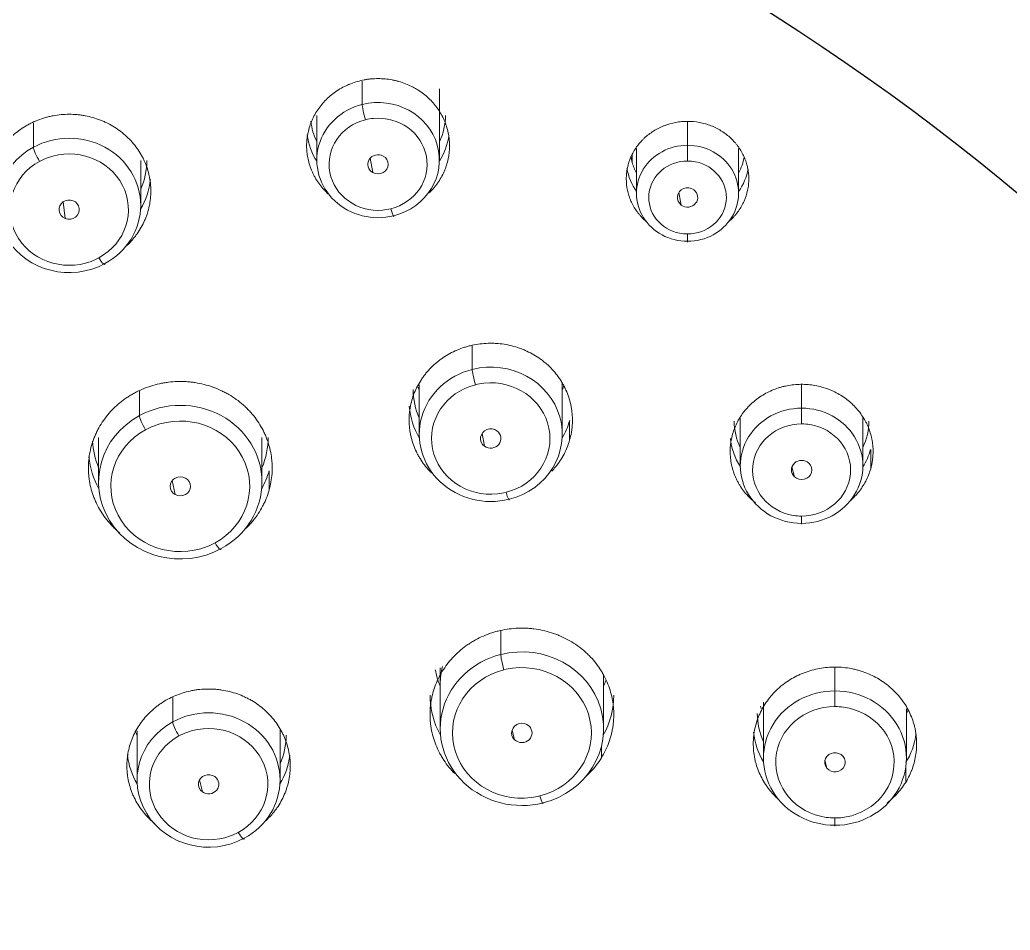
# Model space of a CAD drawing. Extents: x 3349 to 5808, y -3 to 827.
# Drawn here: x 3880.8 to 3900.2, y 546.39 to 564.21 of the extents above; entities that cross this region are included whole.
import ezdxf

# ---------------------------------------------------------------- set-up
doc = ezdxf.new("R2010")
doc.units = 0
doc.header["$LTSCALE"] = 4
doc.header["$MEASUREMENT"] = 0
doc.layers.get('0').update_dxf_attribs({"linetype": 'CONTINUOUS'})
doc.layers.add('1', color=7, linetype='CONTINUOUS')

msp = doc.modelspace()

# ---------------------------------------------------------------- linework, layer by layer
at = {"color": 7, "ltscale": 0.5}
msp.add_ellipse((3868.108, 529.628), major_axis=(-47.422, 0), ratio=0.896694, start_param=1.587359, end_param=7.826525, dxfattribs=at)
at = {"layer": '1', "color": 7, "linetype": 'Continuous', "lineweight": 13}
for p, q in [((3887.512, 562.552), (3887.512, 563.009)), ((3881.072, 561.716), (3881.072, 562.189)), ((3893.883, 562.207), (3893.883, 561.753)), ((3893.883, 561.445), (3893.883, 561.753)), ((3887.67, 561.503), (3887.722, 561.217)), ((3892.798, 561.416), (3892.798, 561.574)), ((3893.713, 560.831), (3893.761, 560.581)), ((3881.654, 560.646), (3881.695, 560.32)), ((3893.883, 559.859), (3893.883, 560.017)), ((3889.667, 557.366), (3889.667, 557.825)), ((3883.148, 556.461), (3883.148, 556.937)), ((3896.117, 557.066), (3896.117, 556.607)), ((3896.117, 556.299), (3896.117, 556.607)), ((3891.574, 556.362), (3891.574, 555.985)), ((3889.859, 556.112), (3889.907, 555.863)), ((3897.47, 555.795), (3897.47, 555.418)), ((3885.686, 555.378), (3885.686, 555)), ((3895.928, 555.458), (3895.975, 555.264)), ((3883.79, 555.193), (3883.847, 554.914)), ((3896.117, 554.337), (3896.117, 554.495)), ((3890.225, 551.785), (3890.225, 552.248)), ((3896.77, 551.531), (3896.77, 551.073)), ((3883.802, 550.468), (3883.802, 550.943)), ((3896.77, 550.766), (3896.77, 551.073)), ((3890.446, 550.303), (3890.497, 550.117)), ((3892.198, 549.994), (3892.198, 549.764)), ((3896.575, 549.716), (3896.611, 549.561)), ((3898.156, 549.283), (3898.156, 549.57)), ((3884.323, 549.331), (3884.38, 549.097)), ((3896.77, 548.428), (3896.77, 548.586))]:
    msp.add_line(p, q, dxfattribs=at)
at = {"layer": '1', "color": 7, "linetype": 'Continuous', "lineweight": 18}
for p, q in [((3889.022, 562.338), (3889.022, 562.855)), ((3886.622, 562.338), (3886.622, 561.463)), ((3889.022, 561.463), (3889.022, 562.338)), ((3892.883, 561.689), (3892.883, 560.813)), ((3894.883, 560.813), (3894.883, 561.689)), ((3883.172, 560.576), (3883.172, 561.452)), ((3888.629, 557.061), (3888.629, 556.095)), ((3891.429, 556.095), (3891.429, 557.093)), ((3894.917, 556.411), (3894.917, 555.479)), ((3897.317, 555.479), (3897.317, 556.429)), ((3882.348, 556.035), (3882.348, 555.159)), ((3885.548, 555.159), (3885.548, 556.035)), ((3889.039, 551.522), (3889.039, 551.208)), ((3892.239, 551.208), (3892.239, 551.374)), ((3889.039, 551.208), (3889.039, 550.333)), ((3892.239, 550.333), (3892.239, 551.208)), ((3895.37, 550.85), (3895.37, 549.758)), ((3898.17, 549.758), (3898.17, 550.723)), ((3883.102, 550.292), (3883.102, 549.329)), ((3885.902, 549.329), (3885.902, 550.302))]:
    msp.add_line(p, q, dxfattribs=at)
for centre, major_axis, ratio, start_param, end_param in [((3887.822, 561.463), (-1.2, 0), 0.939693, 1.832596, 4.974188), ((3887.822, 561.463), (-1.2, 0), 0.939693, 4.974188, 8.115781), ((3887.822, 562.885), (-1.32, 0), 0.939693, 2.711898, 2.734429), ((3887.822, 562.338), (1.32, 0), 0.939693, 3.232372, 3.571271), ((3887.822, 562.338), (1.32, 0), 0.939693, 5.853491, 6.283202), ((3881.772, 560.576), (-1.4, 0), 0.939693, 2.094395, 5.235988), ((3887.822, 562.119), (-1.4, 0), 0.939693, 0.123553, 0.541409), ((3887.822, 562.119), (-1.4, 0), 0.939693, 2.600183, 3.007437), ((3881.772, 560.576), (-1.4, 0), 0.939693, 5.235988, 8.37758), ((3887.822, 561.38), (0.2, 0), 0.939854, 1.044623, 4.186215), ((3893.883, 560.813), (-1, 0), 0.939693, 4.712389, 7.853982), ((3893.883, 560.813), (-1, 0), 0.939693, 1.570796, 4.712389), ((3881.772, 561.452), (1.52, 0), 0.939693, 5.883189, 6.283202), ((3887.822, 561.38), (0.2, 0), 0.939854, 4.186215, 7.327808), ((3893.883, 561.689), (1.123, 0), 0.939693, 3.289706, 3.403392), ((3893.883, 561.689), (1.123, 0), 0.939693, 3.403392, 3.614369), ((3893.883, 561.689), (1.123, 0), 0.939693, 5.810392, 6.127889), ((3893.883, 561.47), (-1.2, 0), 0.939693, 0.152932, 0.585686), ((3893.883, 561.47), (-1.2, 0), 0.939693, 2.555907, 2.985077), ((3881.772, 561.233), (-1.6, 0), 0.939693, 2.633293, 3.043074), ((3893.883, 560.731), (0.2, 0.001), 0.939838, 0.911368, 4.052961), ((3893.883, 560.731), (0.2, 0.001), 0.939838, 4.052961, 7.194553), ((3881.772, 560.494), (0.2, 0), 0.939794, 1.177057, 4.31865), ((3881.772, 560.494), (0.2, 0), 0.939794, 4.31865, 7.460243), ((3890.029, 556.095), (-1.4, 0), 0.939693, 4.974188, 8.115781), ((3890.029, 556.095), (-1.4, 0), 0.939693, 1.832596, 4.974188), ((3890.029, 556.97), (1.52, 0), 0.939693, 3.141593, 3.541606), ((3890.029, 557.518), (-1.52, 0), 0.939693, 0.357454, 0.400013), ((3890.029, 557.518), (-1.52, 0), 0.939693, 2.741579, 2.808092), ((3883.948, 555.159), (-1.6, 0), 0.939693, 2.094395, 5.235988), ((3890.029, 556.752), (-1.6, 0), 0.939693, 0.071762, 0.50832), ((3896.117, 555.479), (-1.2, 0), 0.939693, 4.712389, 7.853982), ((3896.117, 555.479), (-1.2, 0), 0.939693, 1.570796, 4.712389), ((3883.948, 555.159), (-1.6, 0), 0.939693, 5.235988, 8.37758), ((3890.029, 556.752), (-1.6, 0), 0.939693, 2.633293, 2.879793), ((3896.117, 556.355), (1.32, 0), 0.939693, 3.141592, 3.571254), ((3896.117, 556.355), (1.32, 0), 0.939693, 5.853524, 6.283185), ((3890.029, 556.013), (0.2, 0), 0.93973, 0.91494, 4.056533), ((3890.029, 556.013), (0.2, 0), 0.93973, 4.056533, 7.198125), ((3883.948, 556.035), (1.72, 0), 0.939693, 3.18587, 3.517308), ((3883.948, 556.035), (1.72, 0), 0.939693, 5.907422, 6.283136), ((3896.117, 556.136), (-1.4, 0), 0.939693, 0.092092, 0.541422), ((3896.117, 556.136), (-1.4, 0), 0.939693, 2.600179, 2.879793), ((3883.948, 555.816), (-1.8, 0), 0.939693, 0.097189, 0.482979), ((3896.117, 555.397), (0.2, 0.001), 0.939692, 0.782459, 3.924051), ((3883.948, 555.816), (-1.8, 0), 0.939693, 2.658614, 2.879793), ((3896.117, 555.397), (0.2, 0.001), 0.939692, 3.924051, 7.065645), ((3883.948, 555.077), (0.2, 0), 0.939765, 1.045959, 4.187552), ((3883.948, 555.077), (0.2, 0), 0.939765, 4.187552, 7.329145), ((3890.639, 550.333), (-1.6, 0), 0.939693, 1.832596, 4.974188), ((3890.639, 550.333), (-1.6, 0), 0.939693, 4.974188, 8.115781), ((3890.639, 551.756), (-1.72, 0), 0.939693, 0.167715, 0.375748), ((3890.639, 551.756), (-1.72, 0), 0.939693, 2.765812, 2.838756), ((3890.639, 550.989), (-1.8, 0), 0.939693, 0, 0.482987), ((3890.639, 550.989), (-1.8, 0), 0.939693, 2.658638, 3.141625), ((3896.77, 549.758), (-1.4, 0), 0.939693, 4.712389, 7.853982), ((3896.77, 549.758), (-1.4, 0), 0.939693, 1.570796, 4.712389), ((3896.77, 551.181), (-1.52, 0), 0.939693, 0.28852, 0.322341), ((3884.502, 549.329), (-1.4, 0), 0.939693, 2.094395, 5.235988), ((3896.77, 550.633), (1.52, 0), 0.939693, 3.141576, 3.54159), ((3896.77, 551.181), (-1.52, 0), 0.939693, 2.741612, 2.790307), ((3884.502, 549.329), (-1.4, 0), 0.939693, 5.235988, 8.37758), ((3890.638, 550.25), (0.2, 0), 0.939692, 0.783996, 3.925589), ((3890.638, 550.25), (0.2, 0), 0.939692, 3.925589, 7.067181), ((3884.502, 550.752), (-1.52, 0), 0.939693, 0.354853, 0.400013), ((3884.502, 550.204), (1.52, 0), 0.939693, 5.883123, 6.283136), ((3896.77, 550.414), (-1.6, 0), 0.939693, 0.099516, 0.508316), ((3896.77, 550.414), (-1.6, 0), 0.939693, 2.617994, 3.016485), ((3884.502, 549.985), (-1.6, 0), 0.939693, 0.108892, 0.508259), ((3884.502, 549.985), (-1.6, 0), 0.939693, 2.633334, 3.026482), ((3896.77, 549.676), (0.2, 0), 0.939655, 0.653142, 3.794735), ((3896.77, 549.676), (0.2, 0), 0.939655, 3.794735, 6.936328), ((3884.502, 549.246), (0.2, 0), 0.93973, 0.914937, 4.05653), ((3884.502, 549.246), (0.2, 0), 0.93973, 4.05653, 7.198122)]:
    msp.add_ellipse(centre, major_axis=major_axis, ratio=ratio, start_param=start_param, end_param=end_param, dxfattribs=at)
at = {"layer": '1', "color": 7, "linetype": 'Continuous', "lineweight": 13}
for centre, major_axis, ratio, start_param, end_param in [((3887.574, 562.334), (0.059, -0.233), 0.088521, 3.479664, 5.05046), ((3887.822, 561.381), (-0.96, 0), 0.939693, 4.974188, 7.945152), ((3887.822, 561.381), (-0.96, 0), 0.939693, 4.803559, 4.974188), ((3887.822, 561.381), (-0.96, 0), 0.939693, 1.832596, 4.803559), ((3881.192, 561.52), (0.114, -0.211), 0.17101, 3.446942, 5.017739), ((3881.772, 560.494), (-1.16, 0), 0.939693, 2.094395, 5.089734), ((3881.772, 560.494), (-1.16, 0), 0.939693, 5.235988, 8.231327), ((3881.772, 560.494), (-1.16, 0), 0.939693, 5.089734, 5.235988), ((3893.883, 560.731), (-0.76, 0), 0.939693, 4.712389, 7.649227), ((3893.883, 560.731), (-0.76, 0), 0.939693, 4.507634, 4.712389), ((3893.883, 560.731), (-0.76, 0), 0.939693, 1.570796, 4.507634), ((3887.822, 561.381), (-0.96, 0), 0.939693, 1.661967, 1.832596), ((3888.071, 560.591), (-0.059, 0.233), 0.088521, 1.908868, 3.479664), ((3893.883, 560.731), (-0.76, 0), 0.939693, 1.366042, 1.570796), ((3881.772, 560.494), (-1.16, 0), 0.939693, 1.948142, 2.094395), ((3882.352, 559.632), (-0.114, 0.211), 0.17101, 1.876146, 3.446942), ((3889.729, 557.148), (0.059, -0.233), 0.088521, 3.479664, 5.05046), ((3890.029, 556.013), (-1.16, 0), 0.939693, 1.832596, 4.827935), ((3890.029, 556.013), (-1.16, 0), 0.939693, 4.974188, 7.969528), ((3890.029, 556.013), (-1.16, 0), 0.939693, 4.827935, 4.974188), ((3883.268, 556.266), (0.114, -0.211), 0.17101, 3.446942, 5.017739), ((3883.948, 555.077), (-1.36, 0), 0.939693, 2.094395, 5.108016), ((3883.948, 555.077), (-1.36, 0), 0.939693, 5.235988, 8.249609), ((3883.948, 555.077), (-1.36, 0), 0.939693, 5.108016, 5.235988), ((3896.117, 555.397), (-0.96, 0), 0.939693, 4.712389, 7.683353), ((3896.117, 555.397), (-0.96, 0), 0.939693, 4.54176, 4.712389), ((3896.117, 555.397), (-0.96, 0), 0.939693, 1.570796, 4.54176), ((3890.029, 556.013), (-1.16, 0), 0.939693, 1.686342, 1.832596), ((3890.329, 555.042), (-0.059, 0.233), 0.088521, 1.908868, 3.479664), ((3896.117, 555.397), (-0.96, 0), 0.939693, 1.400167, 1.570796), ((3883.948, 555.077), (-1.36, 0), 0.939693, 1.966423, 2.094395), ((3884.628, 554.052), (-0.114, 0.211), 0.17101, 1.876146, 3.446942), ((3890.287, 551.567), (0.059, -0.233), 0.088521, 3.479664, 5.05046), ((3890.639, 551.208), (1.6, 0), 0.939693, 2.912191, 3.141592), ((3890.639, 550.251), (-1.36, 0), 0.939693, 4.846217, 4.974188), ((3890.639, 550.251), (-1.36, 0), 0.939693, 1.832596, 4.846217), ((3890.639, 550.251), (-1.36, 0), 0.939693, 4.974188, 7.987809), ((3896.77, 549.676), (-1.16, 0), 0.939693, 4.712389, 7.707728), ((3896.77, 549.676), (-1.16, 0), 0.939693, 4.566136, 4.712389), ((3896.77, 549.676), (-1.16, 0), 0.939693, 1.570796, 4.566136), ((3883.922, 550.273), (0.114, -0.211), 0.17101, 3.446942, 5.017739), ((3884.502, 549.247), (-1.16, 0), 0.939693, 2.094395, 5.089734), ((3884.502, 549.247), (-1.16, 0), 0.939693, 5.235988, 8.231327), ((3884.502, 549.247), (-1.16, 0), 0.939693, 5.089734, 5.235988), ((3890.639, 550.251), (-1.36, 0), 0.939693, 1.704624, 1.832596), ((3890.991, 549.098), (-0.059, 0.233), 0.088521, 1.908868, 3.479664), ((3896.77, 549.676), (-1.16, 0), 0.939693, 1.424543, 1.570796), ((3884.502, 549.247), (-1.16, 0), 0.939693, 1.948142, 2.094395), ((3885.082, 548.385), (-0.114, 0.211), 0.17101, 1.876146, 3.446942)]:
    msp.add_ellipse(centre, major_axis=major_axis, ratio=ratio, start_param=start_param, end_param=end_param, dxfattribs=at)
at = {"layer": '1', "color": 7, "linetype": 'Continuous', "lineweight": 18}
for points, knots in [([(3867.787, 577.688), (3869.502, 577.688), (3871.193, 577.608), (3874.515, 577.302), (3876.146, 577.076), (3879.333, 576.491), (3880.891, 576.133), (3883.922, 575.297), (3885.396, 574.821), (3888.251, 573.765), (3889.632, 573.185), (3892.297, 571.937), (3893.58, 571.269), (3896.045, 569.858), (3897.227, 569.116), (3899.488, 567.571), (3900.566, 566.768), (3902.62, 565.114), (3903.595, 564.264), (3905.444, 562.528), (3906.318, 561.642), (3907.966, 559.846), (3908.74, 558.936), (3910.192, 557.102), (3910.87, 556.178), (3912.136, 554.326), (3912.723, 553.398), (3913.812, 551.548), (3914.314, 550.625), (3915.697, 547.875), (3916.459, 546.066), (3917.71, 542.54), (3918.2, 540.822), (3918.768, 538.337), (3918.929, 537.524), (3919.204, 535.934), (3919.317, 535.158), (3919.501, 533.645), (3919.571, 532.909), (3919.677, 531.481), (3919.711, 530.788), (3919.75, 529.449), (3919.754, 528.802), (3919.737, 527.556), (3919.716, 526.955), (3919.624, 525.222), (3919.524, 524.157), (3919.281, 522.2), (3919.138, 521.309), (3918.841, 519.697), (3918.686, 518.977), (3918.463, 518.023), (3918.389, 517.726), (3918.283, 517.311), (3918.231, 517.112), (3918.173, 516.893), (3918.144, 516.787), (3918.13, 516.735), (3918.123, 516.709), (3918.119, 516.696), (3918.117, 516.689), (3918.117, 516.686), (3918.116, 516.685), (3918.116, 516.684), (3918.116, 516.683), (3918.116, 516.683), (3918.116, 516.683), (3918.116, 516.683), (3918.116, 516.683), (3917.701, 515.17), (3917.216, 513.701), (3916.135, 510.864), (3915.54, 509.496), (3914.583, 507.517), (3914.253, 506.87), (3913.574, 505.598), (3913.226, 504.974), (3912.159, 503.134), (3911.421, 501.952), (3909.922, 499.663), (3909.16, 498.559), (3907.993, 496.969), (3907.6, 496.451), (3906.805, 495.438), (3906.404, 494.943), (3905.189, 493.493), (3904.367, 492.572), (3902.713, 490.816), (3901.88, 489.982), (3900.649, 488.772), (3900.242, 488.376), (3899.437, 487.594), (3899.04, 487.208), (3897.866, 486.061), (3897.109, 485.312), (3895.654, 483.839), (3894.955, 483.115), (3893.621, 481.688), (3892.986, 480.986), (3891.784, 479.603), (3891.218, 478.922), (3890.154, 477.584), (3889.657, 476.926), (3888.73, 475.635), (3888.301, 475.001), (3887.706, 474.072), (3887.516, 473.766), (3887.242, 473.311), (3887.153, 473.161), (3887.022, 472.937), (3886.957, 472.825), (3886.883, 472.695), (3886.846, 472.63), (3886.828, 472.598), (3886.819, 472.582), (3886.814, 472.574), (3886.812, 472.57), (3886.811, 472.568), (3886.81, 472.567), (3886.81, 472.566), (3886.81, 472.566), (3886.809, 472.566), (3886.807, 472.562), (3886.781, 472.515), (3886.68, 472.335), (3886.605, 472.201), (3886.411, 471.845), (3886.292, 471.623), (3886.013, 471.086), (3885.853, 470.772), (3885.501, 470.049), (3885.308, 469.639), (3884.899, 468.722), (3884.682, 468.213), (3884.235, 467.094), (3884.006, 466.484), (3883.546, 465.157), (3883.315, 464.442), (3882.863, 462.905), (3882.642, 462.083), (3882.221, 460.335), (3882.02, 459.409), (3881.646, 457.448), (3881.473, 456.413), (3881.158, 454.235), (3881.016, 453.091), (3880.763, 450.695), (3880.653, 449.444), (3880.459, 446.838), (3880.377, 445.484), (3880.237, 442.674), (3880.178, 432.206), (3880.106, 429.948), (3880.084, 429.183), (3880.054, 428.017), (3880.044, 427.625), (3880.031, 427.032), (3880.024, 426.734), (3880.017, 426.385), (3880.013, 426.21), (3880.012, 426.123), (3880.011, 426.079), (3880.01, 426.057), (3880.01, 426.046), (3880.01, 426.04), (3880.01, 426.038), (3880.01, 426.036), (3880.01, 426.036), (3880.01, 426.035), (3880.01, 426.035), (3879.99, 425.043), (3879.97, 423.928), (3879.943, 422.074), (3879.934, 421.426), (3879.917, 420.071), (3879.909, 419.363), (3879.893, 417.887), (3879.885, 417.118), (3879.871, 415.518), (3879.864, 414.686), (3879.845, 412.095), (3879.833, 410.239), (3879.814, 406.286), (3879.807, 404.187), (3879.795, 399.741), (3879.791, 397.393), (3879.787, 393.692), (3879.786, 392.429), (3879.784, 389.84), (3879.783, 388.515), (3879.782, 384.449), (3879.782, 381.615), (3879.782, 378.658)], [0, 0, 0, 0, 0.0125, 0.0125, 0.025, 0.025, 0.0375, 0.0375, 0.05, 0.05, 0.0625, 0.0625, 0.075, 0.075, 0.0875, 0.0875, 0.1, 0.1, 0.1125, 0.1125, 0.125, 0.125, 0.1375, 0.1375, 0.15, 0.15, 0.1625, 0.1625, 0.175, 0.175, 0.2, 0.2, 0.225, 0.225, 0.2375, 0.2375, 0.25, 0.25, 0.2625, 0.2625, 0.275, 0.275, 0.2875, 0.2875, 0.3, 0.3, 0.325, 0.325, 0.35, 0.35, 0.375, 0.375, 0.3875, 0.3875, 0.39375, 0.396875, 0.398437, 0.399219, 0.399609, 0.399805, 0.399902, 0.399951, 0.399976, 0.399988, 0.399994, 0.399997, 0.399998, 0.399998, 0.4, 0.4, 0.4125, 0.4125, 0.425, 0.425, 0.43125, 0.43125, 0.4375, 0.4375, 0.45, 0.45, 0.4625, 0.4625, 0.46875, 0.46875, 0.475, 0.475, 0.4875, 0.4875, 0.5, 0.5, 0.50625, 0.50625, 0.5125, 0.5125, 0.525, 0.525, 0.5375, 0.5375, 0.55, 0.55, 0.5625, 0.5625, 0.575, 0.575, 0.5875, 0.5875, 0.59375, 0.59375, 0.596875, 0.596875, 0.598437, 0.599219, 0.599609, 0.599805, 0.599902, 0.599951, 0.599976, 0.599988, 0.599994, 0.599997, 0.599997, 0.6, 0.6, 0.6125, 0.6125, 0.625, 0.625, 0.6375, 0.6375, 0.65, 0.65, 0.6625, 0.6625, 0.675, 0.675, 0.6875, 0.6875, 0.7, 0.7, 0.7125, 0.7125, 0.725, 0.725, 0.7375, 0.7375, 0.75, 0.75, 0.7625, 0.7625, 0.775, 0.775, 0.7875, 0.7875, 0.79375, 0.79375, 0.796875, 0.796875, 0.798437, 0.799219, 0.799609, 0.799805, 0.799902, 0.799951, 0.799976, 0.799988, 0.799994, 0.799997, 0.799998, 0.799998, 0.8, 0.8, 0.825, 0.825, 0.8375, 0.8375, 0.85, 0.85, 0.8625, 0.8625, 0.875, 0.875, 0.9, 0.9, 0.925, 0.925, 0.95, 0.95, 0.9625, 0.9625, 0.975, 0.975, 1, 1, 1, 1]), ([(3918.547, 540.406), (3918.445, 541.11), (3918.245, 542.283), (3917.999, 543.447), (3917.786, 544.381), (3917.672, 544.847), (3917.065, 547.172), (3916.159, 549.931), (3914.802, 553.05), (3914.157, 554.36), (3913.713, 555.226), (3912.57, 557.377), (3910.73, 560.267), (3908.926, 562.598), (3907.674, 564.118), (3907.024, 564.86), (3905.005, 567.029), (3902.848, 569.086), (3900.506, 570.95), (3898.907, 572.148), (3898.089, 572.724), (3897.252, 573.277)], [0, 0, 0, 0, 0.054098, 0.090479, 0.090479, 0.12686, 0.12686, 0.272383, 0.345145, 0.381526, 0.381526, 0.417907, 0.56343, 0.636192, 0.636192, 0.708953, 0.708953, 0.854477, 0.927238, 0.927238, 1, 1, 1, 1]), ([(3889.222, 561.743), (3889.222, 561.83), (3889.213, 561.915), (3889.186, 562.041), (3889.175, 562.083), (3889.155, 562.145), (3889.148, 562.165), (3889.133, 562.206), (3889.124, 562.226), (3889.08, 562.326), (3889.037, 562.402), (3888.974, 562.491), (3888.961, 562.509), (3888.933, 562.543), (3888.919, 562.56), (3888.875, 562.611), (3888.844, 562.643), (3888.748, 562.734), (3888.677, 562.788), (3888.581, 562.848), (3888.562, 562.86), (3888.522, 562.882), (3888.502, 562.893), (3888.442, 562.923), (3888.359, 562.96), (3888.273, 562.989), (3888.208, 563.008), (3888.185, 563.013), (3888.141, 563.024), (3888.118, 563.029), (3888.005, 563.05), (3887.914, 563.058), (3887.778, 563.058), (3887.732, 563.056), (3887.663, 563.05), (3887.64, 563.047), (3887.594, 563.041), (3887.572, 563.037), (3887.46, 563.016), (3887.372, 562.992), (3887.266, 562.95), (3887.245, 562.942), (3887.204, 562.923), (3887.183, 562.913), (3887.122, 562.883), (3887.083, 562.861), (3886.969, 562.789), (3886.898, 562.735), (3886.817, 562.658), (3886.801, 562.643), (3886.77, 562.611), (3886.755, 562.594), (3886.711, 562.545), (3886.657, 562.476), (3886.61, 562.402), (3886.577, 562.345), (3886.567, 562.326), (3886.547, 562.286), (3886.538, 562.267), (3886.494, 562.167), (3886.467, 562.085), (3886.445, 561.98), (3886.441, 561.959), (3886.434, 561.916), (3886.431, 561.894), (3886.425, 561.829), (3886.422, 561.786), (3886.422, 561.743)], [0, 0, 0, 0, 0.0625, 0.0625, 0.09375, 0.09375, 0.109375, 0.109375, 0.125, 0.125, 0.1875, 0.1875, 0.203125, 0.203125, 0.21875, 0.21875, 0.25, 0.25, 0.3125, 0.3125, 0.328125, 0.328125, 0.34375, 0.34375, 0.375, 0.40625, 0.40625, 0.421875, 0.421875, 0.4375, 0.4375, 0.5, 0.5, 0.53125, 0.53125, 0.546875, 0.546875, 0.5625, 0.5625, 0.625, 0.625, 0.640625, 0.640625, 0.65625, 0.65625, 0.6875, 0.6875, 0.75, 0.75, 0.765625, 0.765625, 0.78125, 0.78125, 0.8125, 0.84375, 0.84375, 0.859375, 0.859375, 0.875, 0.875, 0.9375, 0.9375, 0.953125, 0.953125, 0.96875, 0.96875, 1, 1, 1, 1]), ([(3880.172, 560.856), (3880.172, 560.956), (3880.182, 561.053), (3880.212, 561.198), (3880.225, 561.245), (3880.248, 561.316), (3880.256, 561.34), (3880.274, 561.386), (3880.283, 561.409), (3880.334, 561.523), (3880.383, 561.609), (3880.455, 561.712), (3880.478, 561.742), (3880.502, 561.771), (3880.518, 561.791), (3880.526, 561.801), (3880.568, 561.849), (3880.603, 561.885), (3880.714, 561.989), (3880.795, 562.051), (3880.904, 562.12), (3880.926, 562.133), (3880.971, 562.159), (3880.994, 562.171), (3881.064, 562.206), (3881.158, 562.248), (3881.256, 562.281), (3881.331, 562.302), (3881.356, 562.309), (3881.407, 562.321), (3881.433, 562.326), (3881.562, 562.35), (3881.666, 562.36), (3881.823, 562.36), (3881.875, 562.358), (3881.954, 562.351), (3881.98, 562.347), (3882.032, 562.34), (3882.058, 562.336), (3882.186, 562.312), (3882.286, 562.284), (3882.407, 562.237), (3882.431, 562.227), (3882.467, 562.211), (3882.479, 562.205), (3882.502, 562.194), (3882.56, 562.166), (3882.617, 562.134), (3882.747, 562.053), (3882.827, 561.991), (3882.921, 561.903), (3882.939, 561.885), (3882.974, 561.848), (3882.991, 561.83), (3883.041, 561.773), (3883.103, 561.694), (3883.157, 561.61), (3883.194, 561.545), (3883.206, 561.523), (3883.229, 561.478), (3883.239, 561.455), (3883.29, 561.341), (3883.32, 561.248), (3883.346, 561.127), (3883.35, 561.103), (3883.358, 561.054), (3883.361, 561.03), (3883.369, 560.956), (3883.372, 560.906), (3883.372, 560.856)], [0, 0, 0, 0, 0.0625, 0.0625, 0.09375, 0.09375, 0.109375, 0.109375, 0.125, 0.125, 0.1875, 0.1875, 0.203125, 0.210938, 0.210938, 0.21875, 0.21875, 0.25, 0.25, 0.3125, 0.3125, 0.328125, 0.328125, 0.34375, 0.34375, 0.375, 0.40625, 0.40625, 0.421875, 0.421875, 0.4375, 0.4375, 0.5, 0.5, 0.53125, 0.53125, 0.546875, 0.546875, 0.5625, 0.5625, 0.625, 0.625, 0.640625, 0.640625, 0.648437, 0.648437, 0.65625, 0.6875, 0.6875, 0.75, 0.75, 0.765625, 0.765625, 0.78125, 0.78125, 0.8125, 0.84375, 0.84375, 0.859375, 0.859375, 0.875, 0.875, 0.9375, 0.9375, 0.953125, 0.953125, 0.96875, 0.96875, 1, 1, 1, 1]), ([(3895.083, 561.093), (3895.083, 561.168), (3895.075, 561.241), (3895.053, 561.349), (3895.043, 561.385), (3895.026, 561.438), (3895.02, 561.456), (3895.006, 561.491), (3894.999, 561.508), (3894.962, 561.593), (3894.925, 561.658), (3894.87, 561.735), (3894.859, 561.75), (3894.836, 561.78), (3894.823, 561.794), (3894.786, 561.837), (3894.759, 561.865), (3894.676, 561.943), (3894.616, 561.989), (3894.534, 562.041), (3894.517, 562.051), (3894.483, 562.07), (3894.466, 562.079), (3894.414, 562.105), (3894.343, 562.137), (3894.27, 562.162), (3894.213, 562.178), (3894.195, 562.183), (3894.156, 562.192), (3894.137, 562.196), (3894.04, 562.214), (3893.962, 562.221), (3893.845, 562.221), (3893.806, 562.219), (3893.747, 562.214), (3893.727, 562.212), (3893.688, 562.206), (3893.669, 562.203), (3893.572, 562.185), (3893.498, 562.164), (3893.407, 562.129), (3893.389, 562.121), (3893.353, 562.105), (3893.335, 562.097), (3893.283, 562.071), (3893.249, 562.052), (3893.152, 561.99), (3893.091, 561.944), (3893.021, 561.878), (3893.008, 561.865), (3892.981, 561.837), (3892.968, 561.823), (3892.931, 561.781), (3892.884, 561.722), (3892.844, 561.659), (3892.807, 561.593), (3892.79, 561.56), (3892.745, 561.457), (3892.722, 561.387), (3892.703, 561.296), (3892.699, 561.278), (3892.693, 561.242), (3892.691, 561.223), (3892.685, 561.168), (3892.683, 561.131), (3892.683, 561.093)], [0, 0, 0, 0, 0.0625, 0.0625, 0.09375, 0.09375, 0.109375, 0.109375, 0.125, 0.125, 0.1875, 0.1875, 0.203125, 0.203125, 0.21875, 0.21875, 0.25, 0.25, 0.3125, 0.3125, 0.328125, 0.328125, 0.34375, 0.34375, 0.375, 0.40625, 0.40625, 0.421875, 0.421875, 0.4375, 0.4375, 0.5, 0.5, 0.53125, 0.53125, 0.546875, 0.546875, 0.5625, 0.5625, 0.625, 0.625, 0.640625, 0.640625, 0.65625, 0.65625, 0.6875, 0.6875, 0.75, 0.75, 0.765625, 0.765625, 0.78125, 0.78125, 0.8125, 0.84375, 0.84375, 0.875, 0.875, 0.9375, 0.9375, 0.953125, 0.953125, 0.96875, 0.96875, 1, 1, 1, 1]), ([(3886.848, 560.797), (3886.843, 560.802), (3886.838, 560.807), (3886.817, 560.827), (3886.801, 560.843), (3886.77, 560.875), (3886.755, 560.891), (3886.711, 560.941), (3886.657, 561.01), (3886.61, 561.083), (3886.577, 561.14), (3886.567, 561.16), (3886.547, 561.199), (3886.538, 561.219), (3886.494, 561.318), (3886.467, 561.4), (3886.445, 561.506), (3886.441, 561.527), (3886.434, 561.569), (3886.431, 561.591), (3886.425, 561.656), (3886.422, 561.699), (3886.422, 561.743)], [0, 0, 0, 0, 0.019007, 0.019007, 0.080319, 0.080319, 0.141631, 0.141631, 0.264255, 0.386879, 0.386879, 0.448191, 0.448191, 0.509503, 0.509503, 0.754752, 0.754752, 0.816064, 0.816064, 0.877376, 0.877376, 1, 1, 1, 1]), ([(3889.222, 561.743), (3889.222, 561.656), (3889.213, 561.57), (3889.186, 561.444), (3889.175, 561.402), (3889.155, 561.34), (3889.148, 561.32), (3889.133, 561.279), (3889.124, 561.259), (3889.08, 561.159), (3889.037, 561.084), (3888.974, 560.994), (3888.961, 560.977), (3888.933, 560.942), (3888.919, 560.925), (3888.879, 560.879), (3888.853, 560.852), (3888.826, 560.825)], [0, 0, 0, 0, 0.25455, 0.25455, 0.381825, 0.381825, 0.445463, 0.445463, 0.5091, 0.5091, 0.76365, 0.76365, 0.827288, 0.827288, 0.890925, 0.890925, 1, 1, 1, 1]), ([(3892.683, 561.093), (3892.683, 561.019), (3892.691, 560.946), (3892.714, 560.837), (3892.723, 560.802), (3892.74, 560.749), (3892.747, 560.731), (3892.76, 560.696), (3892.767, 560.679), (3892.805, 560.593), (3892.842, 560.528), (3892.896, 560.452), (3892.907, 560.437), (3892.931, 560.407), (3892.943, 560.392), (3892.981, 560.349), (3893.007, 560.322), (3893.05, 560.282), (3893.065, 560.268), (3893.08, 560.255)], [0, 0, 0, 0, 0.234247, 0.234247, 0.35137, 0.35137, 0.409932, 0.409932, 0.468494, 0.468494, 0.702741, 0.702741, 0.761302, 0.761302, 0.819864, 0.819864, 0.936987, 0.936987, 1, 1, 1, 1]), ([(3894.664, 560.237), (3894.687, 560.255), (3894.709, 560.275), (3894.745, 560.308), (3894.759, 560.322), (3894.785, 560.349), (3894.798, 560.363), (3894.835, 560.406), (3894.882, 560.465), (3894.922, 560.528), (3894.959, 560.593), (3894.977, 560.627), (3895.022, 560.73), (3895.044, 560.8), (3895.064, 560.89), (3895.067, 560.908), (3895.073, 560.945), (3895.075, 560.963), (3895.081, 561.019), (3895.083, 561.056), (3895.083, 561.093)], [0, 0, 0, 0, 0.088527, 0.088527, 0.145494, 0.145494, 0.202461, 0.202461, 0.316395, 0.430329, 0.430329, 0.544263, 0.544263, 0.772132, 0.772132, 0.829099, 0.829099, 0.886066, 0.886066, 1, 1, 1, 1]), ([(3883.372, 560.856), (3883.372, 560.757), (3883.361, 560.659), (3883.331, 560.515), (3883.318, 560.468), (3883.295, 560.397), (3883.287, 560.373), (3883.269, 560.326), (3883.26, 560.303), (3883.21, 560.19), (3883.16, 560.103), (3883.088, 560.001), (3883.065, 559.971), (3883.041, 559.941), (3883.025, 559.922), (3883.017, 559.912), (3882.975, 559.864), (3882.94, 559.828), (3882.901, 559.791), (3882.898, 559.789), (3882.896, 559.787)], [0, 0, 0, 0, 0.248123, 0.248123, 0.372185, 0.372185, 0.434216, 0.434216, 0.496247, 0.496247, 0.74437, 0.74437, 0.806401, 0.837417, 0.837417, 0.868432, 0.868432, 0.992494, 0.992494, 1, 1, 1, 1]), ([(3888.483, 556.763), (3888.511, 556.859), (3888.548, 556.951), (3888.617, 557.083), (3888.642, 557.126), (3888.684, 557.189), (3888.698, 557.209), (3888.728, 557.25), (3888.744, 557.27), (3888.824, 557.368), (3888.895, 557.439), (3888.993, 557.52), (3889.023, 557.544), (3889.054, 557.567), (3889.075, 557.582), (3889.086, 557.589), (3889.14, 557.625), (3889.184, 557.652), (3889.319, 557.725), (3889.414, 557.766), (3889.539, 557.806), (3889.564, 557.813), (3889.615, 557.827), (3889.64, 557.833), (3889.717, 557.85), (3889.819, 557.867), (3889.923, 557.875), (3890.002, 557.878), (3890.028, 557.878), (3890.08, 557.877), (3890.107, 557.876), (3890.238, 557.868), (3890.341, 557.852), (3890.492, 557.814), (3890.542, 557.799), (3890.616, 557.773), (3890.641, 557.764), (3890.689, 557.744), (3890.713, 557.734), (3890.83, 557.679), (3890.919, 557.628), (3891.023, 557.553), (3891.043, 557.537), (3891.073, 557.513), (3891.083, 557.505), (3891.103, 557.489), (3891.151, 557.447), (3891.197, 557.403), (3891.3, 557.292), (3891.361, 557.213), (3891.427, 557.105), (3891.44, 557.084), (3891.464, 557.04), (3891.475, 557.017), (3891.508, 556.95), (3891.546, 556.859), (3891.575, 556.765), (3891.593, 556.693), (3891.598, 556.669), (3891.608, 556.62), (3891.612, 556.595), (3891.629, 556.473), (3891.632, 556.375), (3891.624, 556.253), (3891.622, 556.228), (3891.616, 556.179), (3891.612, 556.155), (3891.599, 556.081), (3891.588, 556.033), (3891.574, 555.985)], [0, 0, 0, 0, 0.0625, 0.0625, 0.09375, 0.09375, 0.109375, 0.109375, 0.125, 0.125, 0.1875, 0.1875, 0.203125, 0.210937, 0.210937, 0.21875, 0.21875, 0.25, 0.25, 0.3125, 0.3125, 0.328125, 0.328125, 0.34375, 0.34375, 0.375, 0.40625, 0.40625, 0.421875, 0.421875, 0.4375, 0.4375, 0.5, 0.5, 0.53125, 0.53125, 0.546875, 0.546875, 0.5625, 0.5625, 0.625, 0.625, 0.640625, 0.640625, 0.648438, 0.648438, 0.65625, 0.6875, 0.6875, 0.75, 0.75, 0.765625, 0.765625, 0.78125, 0.78125, 0.8125, 0.84375, 0.84375, 0.859375, 0.859375, 0.875, 0.875, 0.9375, 0.9375, 0.953125, 0.953125, 0.96875, 0.96875, 1, 1, 1, 1]), ([(3885.686, 555), (3885.702, 555.054), (3885.727, 555.162), (3885.747, 555.327), (3885.749, 555.437), (3885.746, 555.52), (3885.744, 555.548), (3885.739, 555.604), (3885.736, 555.631), (3885.725, 555.714), (3885.704, 555.822), (3885.671, 555.928), (3885.643, 556.007), (3885.628, 556.046), (3885.611, 556.085), (3885.599, 556.11), (3885.593, 556.123), (3885.563, 556.187), (3885.509, 556.285), (3885.414, 556.424), (3885.341, 556.511), (3885.282, 556.574), (3885.262, 556.594), (3885.221, 556.634), (3885.2, 556.654), (3885.135, 556.71), (3885.046, 556.782), (3884.949, 556.845), (3884.874, 556.889), (3884.849, 556.903), (3884.797, 556.93), (3884.771, 556.943), (3884.691, 556.98), (3884.583, 557.024), (3884.416, 557.074), (3884.301, 557.098), (3884.213, 557.111), (3884.183, 557.115), (3884.125, 557.122), (3884.095, 557.124), (3884.007, 557.13), (3883.89, 557.131), (3883.773, 557.123), (3883.685, 557.112), (3883.656, 557.107), (3883.612, 557.1), (3883.598, 557.097), (3883.568, 557.092), (3883.496, 557.077), (3883.369, 557.043), (3883.205, 556.982), (3883.1, 556.931), (3883.023, 556.89), (3882.998, 556.875), (3882.948, 556.845), (3882.924, 556.829), (3882.852, 556.781), (3882.76, 556.713), (3882.676, 556.636), (3882.615, 556.575), (3882.595, 556.555), (3882.557, 556.512), (3882.538, 556.49), (3882.484, 556.424), (3882.417, 556.334), (3882.36, 556.237), (3882.321, 556.163), (3882.309, 556.138), (3882.285, 556.087), (3882.274, 556.061), (3882.243, 555.983), (3882.224, 555.93), (3882.209, 555.876)], [0, 0, 0, 0, 0.03125, 0.0625, 0.09375, 0.09375, 0.109375, 0.109375, 0.125, 0.125, 0.15625, 0.1875, 0.1875, 0.203125, 0.210938, 0.210938, 0.21875, 0.21875, 0.25, 0.28125, 0.3125, 0.3125, 0.328125, 0.328125, 0.34375, 0.34375, 0.375, 0.40625, 0.40625, 0.421875, 0.421875, 0.4375, 0.4375, 0.46875, 0.5, 0.53125, 0.53125, 0.546875, 0.546875, 0.5625, 0.5625, 0.59375, 0.625, 0.625, 0.640625, 0.640625, 0.648438, 0.648438, 0.65625, 0.6875, 0.71875, 0.75, 0.75, 0.765625, 0.765625, 0.78125, 0.78125, 0.8125, 0.84375, 0.84375, 0.859375, 0.859375, 0.875, 0.875, 0.90625, 0.9375, 0.9375, 0.953125, 0.953125, 0.96875, 0.96875, 1, 1, 1, 1]), ([(3894.765, 556.099), (3894.789, 556.183), (3894.821, 556.263), (3894.882, 556.379), (3894.904, 556.416), (3894.94, 556.471), (3894.953, 556.489), (3894.979, 556.525), (3894.993, 556.542), (3895.063, 556.628), (3895.125, 556.691), (3895.211, 556.761), (3895.229, 556.775), (3895.265, 556.802), (3895.283, 556.815), (3895.339, 556.853), (3895.378, 556.876), (3895.496, 556.941), (3895.58, 556.976), (3895.688, 557.011), (3895.711, 557.018), (3895.755, 557.03), (3895.777, 557.035), (3895.844, 557.05), (3895.934, 557.065), (3896.025, 557.072), (3896.094, 557.074), (3896.116, 557.074), (3896.163, 557.074), (3896.186, 557.073), (3896.301, 557.066), (3896.391, 557.052), (3896.523, 557.019), (3896.567, 557.005), (3896.631, 556.983), (3896.653, 556.974), (3896.695, 556.957), (3896.716, 556.948), (3896.818, 556.901), (3896.896, 556.855), (3896.987, 556.79), (3897.005, 556.776), (3897.04, 556.748), (3897.057, 556.734), (3897.108, 556.69), (3897.139, 556.659), (3897.23, 556.562), (3897.283, 556.492), (3897.341, 556.398), (3897.352, 556.379), (3897.373, 556.341), (3897.383, 556.322), (3897.411, 556.263), (3897.445, 556.183), (3897.47, 556.101), (3897.486, 556.038), (3897.49, 556.016), (3897.499, 555.974), (3897.502, 555.952), (3897.517, 555.845), (3897.52, 555.76), (3897.513, 555.652), (3897.511, 555.631), (3897.506, 555.588), (3897.503, 555.567), (3897.491, 555.502), (3897.482, 555.46), (3897.47, 555.418)], [0, 0, 0, 0, 0.0625, 0.0625, 0.09375, 0.09375, 0.109375, 0.109375, 0.125, 0.125, 0.1875, 0.1875, 0.203125, 0.203125, 0.21875, 0.21875, 0.25, 0.25, 0.3125, 0.3125, 0.328125, 0.328125, 0.34375, 0.34375, 0.375, 0.40625, 0.40625, 0.421875, 0.421875, 0.4375, 0.4375, 0.5, 0.5, 0.53125, 0.53125, 0.546875, 0.546875, 0.5625, 0.5625, 0.625, 0.625, 0.640625, 0.640625, 0.65625, 0.65625, 0.6875, 0.6875, 0.75, 0.75, 0.765625, 0.765625, 0.78125, 0.78125, 0.8125, 0.84375, 0.84375, 0.859375, 0.859375, 0.875, 0.875, 0.9375, 0.9375, 0.953125, 0.953125, 0.96875, 0.96875, 1, 1, 1, 1]), ([(3888.871, 555.336), (3888.856, 555.351), (3888.841, 555.366), (3888.758, 555.455), (3888.697, 555.535), (3888.631, 555.642), (3888.618, 555.664), (3888.594, 555.708), (3888.583, 555.73), (3888.55, 555.797), (3888.512, 555.888), (3888.483, 555.983), (3888.465, 556.055), (3888.46, 556.079), (3888.45, 556.128), (3888.446, 556.152), (3888.429, 556.275), (3888.425, 556.372), (3888.434, 556.495), (3888.436, 556.52), (3888.442, 556.569), (3888.446, 556.593), (3888.459, 556.667), (3888.47, 556.715), (3888.483, 556.763)], [0, 0, 0, 0, 0.040261, 0.040261, 0.232209, 0.232209, 0.280196, 0.280196, 0.328183, 0.328183, 0.424157, 0.520131, 0.520131, 0.568118, 0.568118, 0.616105, 0.616105, 0.808052, 0.808052, 0.856039, 0.856039, 0.904026, 0.904026, 1, 1, 1, 1]), ([(3891.574, 555.985), (3891.547, 555.889), (3891.51, 555.797), (3891.441, 555.665), (3891.416, 555.622), (3891.374, 555.559), (3891.36, 555.538), (3891.33, 555.498), (3891.314, 555.478), (3891.274, 555.429), (3891.25, 555.401), (3891.224, 555.374)], [0, 0, 0, 0, 0.421985, 0.421985, 0.632978, 0.632978, 0.738474, 0.738474, 0.843971, 0.843971, 1, 1, 1, 1]), ([(3895.211, 554.755), (3895.194, 554.769), (3895.177, 554.783), (3895.127, 554.827), (3895.095, 554.858), (3895.005, 554.955), (3894.952, 555.024), (3894.894, 555.118), (3894.883, 555.137), (3894.862, 555.176), (3894.852, 555.195), (3894.824, 555.254), (3894.79, 555.334), (3894.765, 555.416), (3894.749, 555.479), (3894.744, 555.5), (3894.736, 555.543), (3894.732, 555.564), (3894.717, 555.671), (3894.714, 555.757), (3894.722, 555.864), (3894.724, 555.886), (3894.729, 555.929), (3894.732, 555.95), (3894.743, 556.014), (3894.753, 556.057), (3894.765, 556.099)], [0, 0, 0, 0, 0.042688, 0.042688, 0.129716, 0.129716, 0.303773, 0.303773, 0.347287, 0.347287, 0.390801, 0.390801, 0.47783, 0.564858, 0.564858, 0.608372, 0.608372, 0.651886, 0.651886, 0.825943, 0.825943, 0.869457, 0.869457, 0.912972, 0.912972, 1, 1, 1, 1]), ([(3882.209, 555.876), (3882.194, 555.822), (3882.169, 555.713), (3882.149, 555.549), (3882.147, 555.439), (3882.15, 555.355), (3882.151, 555.327), (3882.156, 555.272), (3882.159, 555.244), (3882.171, 555.162), (3882.192, 555.053), (3882.224, 554.947), (3882.252, 554.869), (3882.268, 554.829), (3882.284, 554.791), (3882.296, 554.765), (3882.302, 554.752), (3882.333, 554.689), (3882.386, 554.59), (3882.482, 554.451), (3882.555, 554.365), (3882.613, 554.302), (3882.633, 554.281), (3882.675, 554.241), (3882.696, 554.222), (3882.731, 554.191), (3882.744, 554.18), (3882.758, 554.168)], [0, 0, 0, 0, 0.088406, 0.176811, 0.265217, 0.265217, 0.30942, 0.30942, 0.353622, 0.353622, 0.442028, 0.530434, 0.530434, 0.574636, 0.596738, 0.596738, 0.618839, 0.618839, 0.707245, 0.79565, 0.884056, 0.884056, 0.928259, 0.928259, 0.972462, 0.972462, 1, 1, 1, 1]), ([(3897.47, 555.418), (3897.446, 555.334), (3897.413, 555.254), (3897.353, 555.138), (3897.331, 555.101), (3897.294, 555.046), (3897.282, 555.027), (3897.255, 554.992), (3897.242, 554.974), (3897.172, 554.889), (3897.11, 554.826), (3897.04, 554.768), (3897.038, 554.767), (3897.037, 554.766)], [0, 0, 0, 0, 0.33129, 0.33129, 0.496935, 0.496935, 0.579758, 0.579758, 0.662581, 0.662581, 0.993871, 0.993871, 1, 1, 1, 1]), ([(3885.217, 554.239), (3885.232, 554.252), (3885.246, 554.266), (3885.28, 554.3), (3885.3, 554.321), (3885.339, 554.363), (3885.357, 554.385), (3885.411, 554.451), (3885.478, 554.542), (3885.535, 554.638), (3885.574, 554.712), (3885.587, 554.738), (3885.61, 554.789), (3885.621, 554.814), (3885.653, 554.893), (3885.671, 554.946), (3885.686, 555)], [0, 0, 0, 0, 0.064896, 0.064896, 0.158406, 0.158406, 0.251917, 0.251917, 0.438938, 0.625958, 0.625958, 0.719469, 0.719469, 0.812979, 0.812979, 1, 1, 1, 1]), ([(3892.198, 549.764), (3892.227, 549.812), (3892.281, 549.911), (3892.346, 550.065), (3892.378, 550.171), (3892.398, 550.252), (3892.404, 550.28), (3892.415, 550.335), (3892.42, 550.362), (3892.431, 550.445), (3892.441, 550.555), (3892.439, 550.665), (3892.433, 550.748), (3892.429, 550.789), (3892.423, 550.83), (3892.419, 550.858), (3892.417, 550.872), (3892.405, 550.941), (3892.38, 551.049), (3892.326, 551.206), (3892.28, 551.308), (3892.24, 551.383), (3892.227, 551.407), (3892.198, 551.456), (3892.183, 551.48), (3892.136, 551.551), (3892.069, 551.641), (3891.994, 551.726), (3891.933, 551.786), (3891.912, 551.806), (3891.87, 551.845), (3891.848, 551.864), (3891.781, 551.919), (3891.689, 551.988), (3891.541, 552.077), (3891.437, 552.128), (3891.356, 552.162), (3891.328, 552.173), (3891.273, 552.194), (3891.245, 552.203), (3891.162, 552.23), (3891.049, 552.26), (3890.934, 552.28), (3890.846, 552.291), (3890.817, 552.294), (3890.772, 552.298), (3890.757, 552.298), (3890.728, 552.3), (3890.654, 552.303), (3890.522, 552.301), (3890.347, 552.282), (3890.231, 552.259), (3890.145, 552.238), (3890.117, 552.23), (3890.061, 552.213), (3890.033, 552.204), (3889.95, 552.174), (3889.843, 552.131), (3889.74, 552.077), (3889.665, 552.033), (3889.64, 552.018), (3889.591, 551.986), (3889.567, 551.97), (3889.497, 551.919), (3889.407, 551.848), (3889.326, 551.769), (3889.267, 551.706), (3889.248, 551.685), (3889.212, 551.642), (3889.194, 551.619), (3889.142, 551.551), (3889.11, 551.504), (3889.08, 551.456)], [0, 0, 0, 0, 0.03125, 0.0625, 0.09375, 0.09375, 0.109375, 0.109375, 0.125, 0.125, 0.15625, 0.1875, 0.1875, 0.203125, 0.210938, 0.210938, 0.21875, 0.21875, 0.25, 0.28125, 0.3125, 0.3125, 0.328125, 0.328125, 0.34375, 0.34375, 0.375, 0.40625, 0.40625, 0.421875, 0.421875, 0.4375, 0.4375, 0.46875, 0.5, 0.53125, 0.53125, 0.546875, 0.546875, 0.5625, 0.5625, 0.59375, 0.625, 0.625, 0.640625, 0.640625, 0.648438, 0.648438, 0.65625, 0.6875, 0.71875, 0.75, 0.75, 0.765625, 0.765625, 0.78125, 0.78125, 0.8125, 0.84375, 0.84375, 0.859375, 0.859375, 0.875, 0.875, 0.90625, 0.9375, 0.9375, 0.953125, 0.953125, 0.96875, 0.96875, 1, 1, 1, 1]), ([(3895.385, 550.787), (3895.438, 550.873), (3895.499, 550.953), (3895.602, 551.063), (3895.638, 551.099), (3895.695, 551.149), (3895.715, 551.166), (3895.755, 551.198), (3895.776, 551.214), (3895.88, 551.289), (3895.968, 551.34), (3896.085, 551.395), (3896.121, 551.41), (3896.158, 551.425), (3896.182, 551.434), (3896.194, 551.438), (3896.256, 551.46), (3896.306, 551.475), (3896.457, 551.513), (3896.56, 551.529), (3896.691, 551.538), (3896.718, 551.539), (3896.77, 551.539), (3896.797, 551.539), (3896.875, 551.537), (3896.979, 551.529), (3897.082, 551.511), (3897.158, 551.495), (3897.184, 551.488), (3897.234, 551.475), (3897.259, 551.467), (3897.384, 551.428), (3897.479, 551.387), (3897.615, 551.314), (3897.659, 551.287), (3897.723, 551.244), (3897.744, 551.229), (3897.785, 551.198), (3897.805, 551.182), (3897.904, 551.101), (3897.975, 551.03), (3898.055, 550.932), (3898.07, 550.912), (3898.093, 550.882), (3898.1, 550.872), (3898.115, 550.851), (3898.15, 550.799), (3898.182, 550.745), (3898.251, 550.613), (3898.288, 550.522), (3898.322, 550.402), (3898.329, 550.378), (3898.34, 550.329), (3898.345, 550.305), (3898.357, 550.233), (3898.369, 550.135), (3898.371, 550.037), (3898.369, 549.963), (3898.367, 549.938), (3898.363, 549.889), (3898.36, 549.864), (3898.343, 549.742), (3898.32, 549.647), (3898.278, 549.53), (3898.269, 549.507), (3898.249, 549.461), (3898.239, 549.438), (3898.207, 549.37), (3898.182, 549.326), (3898.156, 549.283)], [0, 0, 0, 0, 0.0625, 0.0625, 0.09375, 0.09375, 0.109375, 0.109375, 0.125, 0.125, 0.1875, 0.1875, 0.203125, 0.210937, 0.210937, 0.21875, 0.21875, 0.25, 0.25, 0.3125, 0.3125, 0.328125, 0.328125, 0.34375, 0.34375, 0.375, 0.40625, 0.40625, 0.421875, 0.421875, 0.4375, 0.4375, 0.5, 0.5, 0.53125, 0.53125, 0.546875, 0.546875, 0.5625, 0.5625, 0.625, 0.625, 0.640625, 0.640625, 0.648438, 0.648438, 0.65625, 0.6875, 0.6875, 0.75, 0.75, 0.765625, 0.765625, 0.78125, 0.78125, 0.8125, 0.84375, 0.84375, 0.859375, 0.859375, 0.875, 0.875, 0.9375, 0.9375, 0.953125, 0.953125, 0.96875, 0.96875, 1, 1, 1, 1]), ([(3889.08, 551.456), (3889.05, 551.408), (3888.996, 551.309), (3888.932, 551.155), (3888.899, 551.049), (3888.879, 550.968), (3888.873, 550.94), (3888.862, 550.886), (3888.858, 550.858), (3888.846, 550.776), (3888.837, 550.666), (3888.839, 550.555), (3888.844, 550.473), (3888.848, 550.431), (3888.854, 550.39), (3888.858, 550.362), (3888.86, 550.348), (3888.872, 550.28), (3888.897, 550.171), (3888.951, 550.014), (3888.998, 549.912), (3889.037, 549.837), (3889.051, 549.813), (3889.08, 549.764), (3889.095, 549.74), (3889.141, 549.669), (3889.208, 549.579), (3889.284, 549.495), (3889.324, 549.454), (3889.324, 549.454), (3889.324, 549.454)], [0, 0, 0, 0, 0.076905, 0.153811, 0.230716, 0.230716, 0.269169, 0.269169, 0.307621, 0.307621, 0.384527, 0.461432, 0.461432, 0.499885, 0.519111, 0.519111, 0.538337, 0.538337, 0.615243, 0.692148, 0.769053, 0.769053, 0.807506, 0.807506, 0.845959, 0.845959, 0.922864, 0.999769, 0.999769, 1, 1, 1, 1]), ([(3883.702, 550.908), (3883.793, 550.958), (3883.889, 550.998), (3884.037, 551.046), (3884.087, 551.059), (3884.164, 551.076), (3884.189, 551.081), (3884.241, 551.09), (3884.267, 551.094), (3884.397, 551.11), (3884.502, 551.113), (3884.632, 551.105), (3884.671, 551.102), (3884.71, 551.097), (3884.736, 551.094), (3884.749, 551.092), (3884.814, 551.082), (3884.866, 551.071), (3885.017, 551.033), (3885.115, 550.999), (3885.232, 550.944), (3885.256, 550.932), (3885.302, 550.908), (3885.325, 550.896), (3885.391, 550.857), (3885.477, 550.801), (3885.557, 550.738), (3885.614, 550.687), (3885.633, 550.67), (3885.669, 550.634), (3885.687, 550.616), (3885.774, 550.523), (3885.835, 550.443), (3885.913, 550.316), (3885.937, 550.272), (3885.97, 550.205), (3885.98, 550.182), (3886, 550.136), (3886.009, 550.113), (3886.051, 549.996), (3886.074, 549.901), (3886.092, 549.779), (3886.094, 549.754), (3886.098, 549.717), (3886.099, 549.705), (3886.1, 549.68), (3886.103, 549.618), (3886.102, 549.557), (3886.092, 549.41), (3886.075, 549.313), (3886.041, 549.193), (3886.033, 549.17), (3886.017, 549.123), (3886.009, 549.099), (3885.981, 549.03), (3885.94, 548.94), (3885.889, 548.855), (3885.848, 548.792), (3885.833, 548.771), (3885.803, 548.73), (3885.788, 548.71), (3885.727, 548.636), (3885.679, 548.584), (3885.627, 548.536)], [0, 0, 0, 0, 0.068023, 0.068023, 0.102034, 0.102034, 0.11904, 0.11904, 0.136045, 0.136045, 0.204068, 0.204068, 0.221073, 0.229576, 0.229576, 0.238079, 0.238079, 0.27209, 0.27209, 0.340113, 0.340113, 0.357119, 0.357119, 0.374124, 0.374124, 0.408135, 0.442147, 0.442147, 0.459152, 0.459152, 0.476158, 0.476158, 0.544181, 0.544181, 0.578192, 0.578192, 0.595198, 0.595198, 0.612203, 0.612203, 0.680226, 0.680226, 0.697231, 0.697231, 0.705734, 0.705734, 0.714237, 0.748248, 0.748248, 0.816271, 0.816271, 0.833277, 0.833277, 0.850282, 0.850282, 0.884294, 0.918305, 0.918305, 0.93531, 0.93531, 0.952316, 0.952316, 1, 1, 1, 1]), ([(3883.45, 548.472), (3883.436, 548.483), (3883.423, 548.495), (3883.39, 548.524), (3883.371, 548.541), (3883.335, 548.577), (3883.317, 548.595), (3883.23, 548.688), (3883.169, 548.768), (3883.091, 548.895), (3883.067, 548.939), (3883.034, 549.006), (3883.024, 549.029), (3883.004, 549.075), (3882.995, 549.098), (3882.953, 549.215), (3882.93, 549.31), (3882.912, 549.432), (3882.91, 549.457), (3882.906, 549.494), (3882.905, 549.506), (3882.904, 549.531), (3882.901, 549.593), (3882.902, 549.654), (3882.912, 549.801), (3882.929, 549.898), (3882.963, 550.018), (3882.97, 550.042), (3882.986, 550.089), (3882.995, 550.112), (3883.023, 550.181), (3883.064, 550.271), (3883.115, 550.357), (3883.156, 550.419), (3883.171, 550.44), (3883.201, 550.481), (3883.216, 550.501), (3883.296, 550.599), (3883.367, 550.67), (3883.465, 550.752), (3883.485, 550.767), (3883.526, 550.798), (3883.547, 550.813), (3883.612, 550.856), (3883.656, 550.883), (3883.702, 550.908)], [0, 0, 0, 0, 0.018265, 0.018265, 0.044101, 0.044101, 0.069936, 0.069936, 0.173276, 0.173276, 0.224946, 0.224946, 0.250781, 0.250781, 0.276617, 0.276617, 0.379957, 0.379957, 0.405792, 0.405792, 0.41871, 0.41871, 0.431627, 0.483298, 0.483298, 0.586638, 0.586638, 0.612473, 0.612473, 0.638308, 0.638308, 0.689979, 0.741649, 0.741649, 0.767484, 0.767484, 0.793319, 0.793319, 0.89666, 0.89666, 0.922495, 0.922495, 0.94833, 0.94833, 1, 1, 1, 1]), ([(3895.677, 548.937), (3895.614, 548.993), (3895.555, 549.053), (3895.486, 549.138), (3895.47, 549.158), (3895.448, 549.188), (3895.44, 549.199), (3895.426, 549.22), (3895.391, 549.272), (3895.359, 549.325), (3895.29, 549.457), (3895.253, 549.549), (3895.218, 549.669), (3895.212, 549.693), (3895.201, 549.741), (3895.196, 549.765), (3895.183, 549.838), (3895.171, 549.935), (3895.17, 550.033), (3895.172, 550.107), (3895.173, 550.132), (3895.178, 550.182), (3895.181, 550.206), (3895.198, 550.328), (3895.221, 550.424), (3895.263, 550.54), (3895.272, 550.563), (3895.291, 550.609), (3895.302, 550.632), (3895.334, 550.7), (3895.358, 550.744), (3895.385, 550.787)], [0, 0, 0, 0, 0.122165, 0.122165, 0.158742, 0.158742, 0.17703, 0.17703, 0.195318, 0.268471, 0.268471, 0.414777, 0.414777, 0.451353, 0.451353, 0.48793, 0.48793, 0.561083, 0.634236, 0.634236, 0.670812, 0.670812, 0.707388, 0.707388, 0.853694, 0.853694, 0.890271, 0.890271, 0.926847, 0.926847, 1, 1, 1, 1]), ([(3891.886, 549.39), (3891.922, 549.423), (3891.957, 549.457), (3892.01, 549.514), (3892.029, 549.535), (3892.066, 549.578), (3892.084, 549.601), (3892.136, 549.669), (3892.168, 549.716), (3892.198, 549.764)], [0, 0, 0, 0, 0.300944, 0.300944, 0.475708, 0.475708, 0.650472, 0.650472, 1, 1, 1, 1]), ([(3898.156, 549.283), (3898.103, 549.197), (3898.042, 549.118), (3897.939, 549.007), (3897.903, 548.972), (3897.845, 548.921), (3897.826, 548.905), (3897.8, 548.884), (3897.795, 548.88), (3897.789, 548.876)], [0, 0, 0, 0, 0.550433, 0.550433, 0.82565, 0.82565, 0.963258, 0.963258, 1, 1, 1, 1])]:
    msp.add_open_spline(points, degree=3, knots=knots, dxfattribs=at)
at = {"layer": '1', "color": 7, "linetype": 'Continuous', "lineweight": 13}
msp.add_open_spline([(3867.787, 576.753), (3867.839, 576.753), (3867.944, 576.753), (3868.103, 576.752), (3868.262, 576.751), (3868.418, 576.75), (3868.572, 576.748), (3868.731, 576.745), (3868.896, 576.742), (3869.076, 576.738), (3869.273, 576.733), (3869.49, 576.727), (3869.728, 576.719), (3869.987, 576.709), (3870.268, 576.697), (3870.572, 576.683), (3870.903, 576.665), (3871.262, 576.643), (3871.65, 576.617), (3872.069, 576.586), (3872.522, 576.548), (3873.009, 576.504), (3873.534, 576.451), (3874.099, 576.388), (3874.708, 576.313), (3875.365, 576.226), (3876.072, 576.122), (3876.834, 575.999), (3877.656, 575.854), (3878.54, 575.684), (3879.492, 575.483), (3880.516, 575.248), (3881.615, 574.971), (3882.796, 574.646), (3884.064, 574.265), (3885.422, 573.819), (3886.87, 573.298), (3888.41, 572.692), (3890.046, 571.985), (3891.792, 571.157), (3893.662, 570.181), (3895.66, 569.029), (3897.784, 567.668), (3900.034, 566.058), (3902.409, 564.146), (3904.892, 561.871), (3907.403, 559.219), (3909.774, 556.288), (3911.836, 553.284), (3913.515, 550.406), (3914.835, 547.754), (3915.859, 545.344), (3916.652, 543.165), (3917.263, 541.197), (3917.735, 539.413), (3918.097, 537.793), (3918.372, 536.324), (3918.581, 534.986), (3918.74, 533.74), (3918.862, 532.525), (3918.954, 531.295), (3919.012, 530.061), (3919.036, 528.873), (3919.03, 527.757), (3918.998, 526.674), (3918.938, 525.542), (3918.839, 524.301), (3918.687, 522.917), (3918.468, 521.373), (3918.159, 519.649), (3917.73, 517.717), (3917.143, 515.551), (3916.354, 513.136), (3915.33, 510.51), (3914.08, 507.79), (3912.679, 505.149), (3911.238, 502.728), (3909.859, 500.585), (3908.581, 498.715), (3907.398, 497.094), (3906.296, 495.68), (3905.263, 494.432), (3904.294, 493.321), (3903.387, 492.329), (3902.537, 491.434), (3901.719, 490.602), (3900.9, 489.79), (3900.048, 488.956), (3899.133, 488.069), (3898.142, 487.106), (3897.075, 486.057), (3895.933, 484.915), (3894.71, 483.663), (3893.403, 482.278), (3892.022, 480.745), (3890.601, 479.067), (3889.197, 477.276), (3887.892, 475.442), (3886.752, 473.657), (3885.795, 471.97), (3884.974, 470.352), (3884.237, 468.727), (3883.566, 467.064), (3882.968, 465.379), (3882.437, 463.678), (3881.955, 461.916), (3881.508, 460.025), (3881.094, 457.952), (3880.717, 455.67), (3880.384, 453.151), (3880.099, 450.368), (3879.862, 447.29), (3879.675, 443.895), (3879.538, 431.207), (3879.447, 427.41), (3879.39, 423.727), (3879.354, 420.348), (3879.33, 417.295), (3879.312, 414.439), (3879.3, 411.634), (3879.291, 408.816), (3879.285, 406.009), (3879.283, 403.23), (3879.283, 400.422), (3879.285, 397.478), (3879.289, 394.309), (3879.296, 390.868), (3879.305, 387.133), (3879.317, 383.087), (3879.327, 380.227), (3879.332, 378.713), (3879.332, 378.657)], degree=3, knots=[0, 0, 0, 0, 0.000652, 0.001351, 0.002027, 0.002681, 0.003337, 0.004003, 0.0047, 0.005456, 0.006291, 0.007217, 0.008231, 0.009331, 0.010525, 0.011821, 0.013229, 0.014756, 0.016409, 0.018196, 0.020125, 0.022206, 0.024449, 0.026867, 0.029475, 0.032289, 0.035328, 0.038613, 0.042164, 0.046, 0.050143, 0.054618, 0.059453, 0.064678, 0.070327, 0.076442, 0.083041, 0.090126, 0.097747, 0.106024, 0.115093, 0.12505, 0.135948, 0.147904, 0.161128, 0.175856, 0.192149, 0.209311, 0.225825, 0.240677, 0.253868, 0.265569, 0.275924, 0.28514, 0.293416, 0.300895, 0.307628, 0.313673, 0.319253, 0.324676, 0.330244, 0.335991, 0.341447, 0.346374, 0.351136, 0.356165, 0.361752, 0.368024, 0.37503, 0.382884, 0.391747, 0.401791, 0.413192, 0.425973, 0.439671, 0.453283, 0.465884, 0.477132, 0.487063, 0.495827, 0.503618, 0.510657, 0.517089, 0.522923, 0.528213, 0.53318, 0.538088, 0.54317, 0.548617, 0.554558, 0.561003, 0.567918, 0.575388, 0.583565, 0.592466, 0.601958, 0.611845, 0.621704, 0.630856, 0.63899, 0.646527, 0.65407, 0.661791, 0.669425, 0.676878, 0.684504, 0.692688, 0.701621, 0.711397, 0.722122, 0.733928, 0.746962, 0.761371, 0.777149, 0.793696, 0.80965, 0.823969, 0.836642, 0.848461, 0.86026, 0.872292, 0.884267, 0.895929, 0.907611, 0.919945, 0.933324, 0.947874, 0.963666, 0.980768, 0.999279, 1, 1, 1, 1], dxfattribs=at)

doc.saveas('drawing.dxf')
